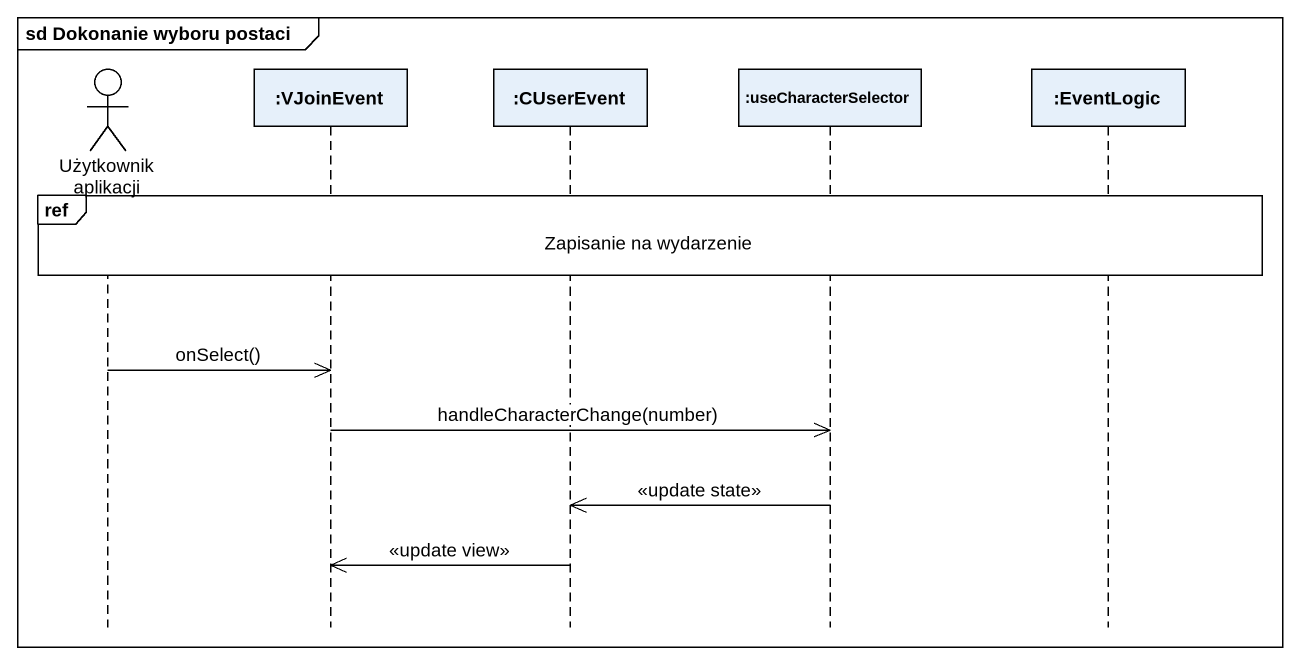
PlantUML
@startuml
mainframe sd Dokonanie wyboru postaci
hide footbox
actor "Użytkownik aplikacji" as Użytkownik_aplikacji
participant ":VJoinEvent" as VJoinEvent
participant ":CUserEvent" as CUserEvent
participant ":useCharacterSelector" as useCharacterSelector
participant ":EventLogic" as EventLogic

ref over Użytkownik_aplikacji, VJoinEvent, CUserEvent, useCharacterSelector, EventLogic : Zapisanie na wydarzenie
Użytkownik_aplikacji ->> VJoinEvent : onSelect()
VJoinEvent ->> useCharacterSelector : handleCharacterChange(number)
useCharacterSelector ->> CUserEvent : <<update state>>
CUserEvent ->> VJoinEvent : <<update view>>
@enduml
